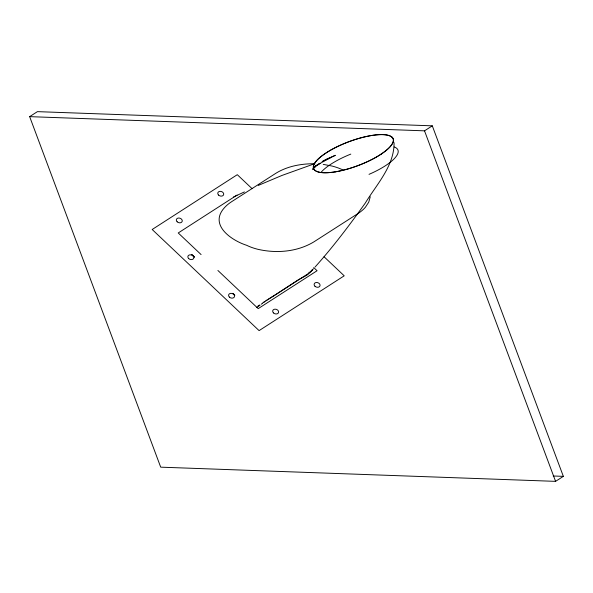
<?xml version="1.0" encoding="UTF-8"?>
<svg xmlns="http://www.w3.org/2000/svg" width="593" height="593" viewBox="0 0 593 593"><rect width="100%" height="100%" fill="white"/><g stroke="black" fill="none" stroke-linecap="round" stroke-linejoin="round"><path stroke-width="0.89" d="M309.242 272.061L308.553 273.81L306.574 275.382L298.375 279.777L276.42 294.158M370.269 196.75L368.727 202.198L365.399 207.246A42.859 24.224 -5.4 0 1 357.942 213.576L313.83 241.907C297.137 251.958 276.249 253.619 257.518 249.216A52.71 29.791 -5.4 0 1 246.592 245.272C231.789 240.528 208.914 225.244 224.176 208.017A42.859 24.224 -5.4 0 1 231.633 201.687L275.745 173.356C287.012 166.351 300.51 163.757 313.638 163.742M314.423 167.226L315.728 165.551L312.541 169.65M315.039 267.058C333.133 246.866 349.507 225.192 365.244 203.132C376.57 184.49 394.375 165.766 394.071 142.668M309.442 272.847L312.607 269.585L310.339 272.076M313.512 268.718L310.71 271.624M313.905 167.923L315.609 166.159L312.956 168.56L319.99 163.268L316.277 165.543L330.516 157.605L322.11 161.6L335.349 155.322L325.008 159.88M261.239 304.239L262.41 303.305M260.068 305.165L256.561 307.537M263.581 302.386L264.752 301.526M265.923 300.71L267.095 299.939M29.65 116.643L37.418 111.64L432.297 125.835L563.35 476.357L555.582 481.36L160.703 467.165L29.65 116.643L424.521 130.838L432.297 125.835M237.074 195.067L178.234 232.96L201.086 254.575M257.948 306.01L259.497 305.017M262.595 303.023L309.82 272.61M275.256 294.906L268.258 299.206M244.427 191.917L233.531 196.987M258.251 185.431L282.009 175.432L314.898 163.609M553.18 475.994L563.35 476.357M323.237 164.38L332.065 166.047A52.71 29.791 -5.4 0 1 342.984 169.991M391.899 137.057L392.158 137.294A40.205 12.09 -20.5 0 1 393.3 139.281L393.359 139.622A45.476 13.676 -20.5 0 1 393.137 141.883A41.984 12.623 -20.5 0 1 381.306 153.987M314.839 170.31L314.579 170.072A40.205 12.09 -20.5 0 1 313.438 168.086L313.378 167.745A45.476 13.676 -20.5 0 1 313.601 165.477A41.984 12.623 -20.5 0 1 325.431 153.379A44.26 13.313 -20.5 0 1 330.383 150.311M194.356 257.014L192.058 254.842M252.092 188.678L237.296 174.683L152.179 229.498L259.089 330.62L344.207 275.812L324.037 256.732M313.712 267.554L317.077 270.734L258.229 308.627L217.898 270.475M191.821 254.545L194.511 257.088M232.827 293.335L234.843 295.24M424.521 130.838L555.582 481.36M394.175 146.931A42.481 12.772 -20.5 0 1 369.024 174.349M321.354 171.992A42.481 12.772 -20.5 0 1 350.804 154.106M330.323 150.303A42.488 12.779 -20.5 0 1 391.817 137.087M314.92 170.273A42.488 12.779 -20.5 0 0 376.414 157.063A44.26 13.313 -20.5 0 0 381.336 153.987M233.501 293.913A205.979 156.322 19 0 1 234.65 295.017M218.609 195.104A3.054 2.32 19.1 0 0 223.613 194.763A3.054 2.32 19.1 0 0 219.988 191.339A3.054 2.32 19.1 0 0 218.609 195.104M177.159 221.797A3.054 2.32 19.1 0 0 182.162 221.456A3.054 2.32 19.1 0 0 178.537 218.024A3.054 2.32 19.1 0 0 177.159 221.797M314.972 286.256A3.054 2.32 19 0 0 319.975 285.908A3.054 2.32 19 0 0 316.358 282.483A3.054 2.32 19 0 0 314.972 286.256M273.521 312.948A3.054 2.32 19 0 0 278.525 312.6A3.054 2.32 19 0 0 274.907 309.175A3.054 2.32 19 0 0 273.521 312.948M229.424 297.115A3.054 2.32 19 0 0 234.428 296.774A3.054 2.32 19 0 0 230.803 293.35A3.054 2.32 19 0 0 229.424 297.115M188.693 258.592A3.054 2.32 19 0 0 193.696 258.251A3.054 2.32 19 0 0 190.079 254.827A3.054 2.32 19 0 0 188.693 258.592M335.512 171.807A42.481 12.772 -20.5 0 0 393.329 139.429A42.481 12.772 -20.5 0 0 331.265 149.807A42.481 12.772 -20.5 0 0 335.512 171.807"/></g></svg>
